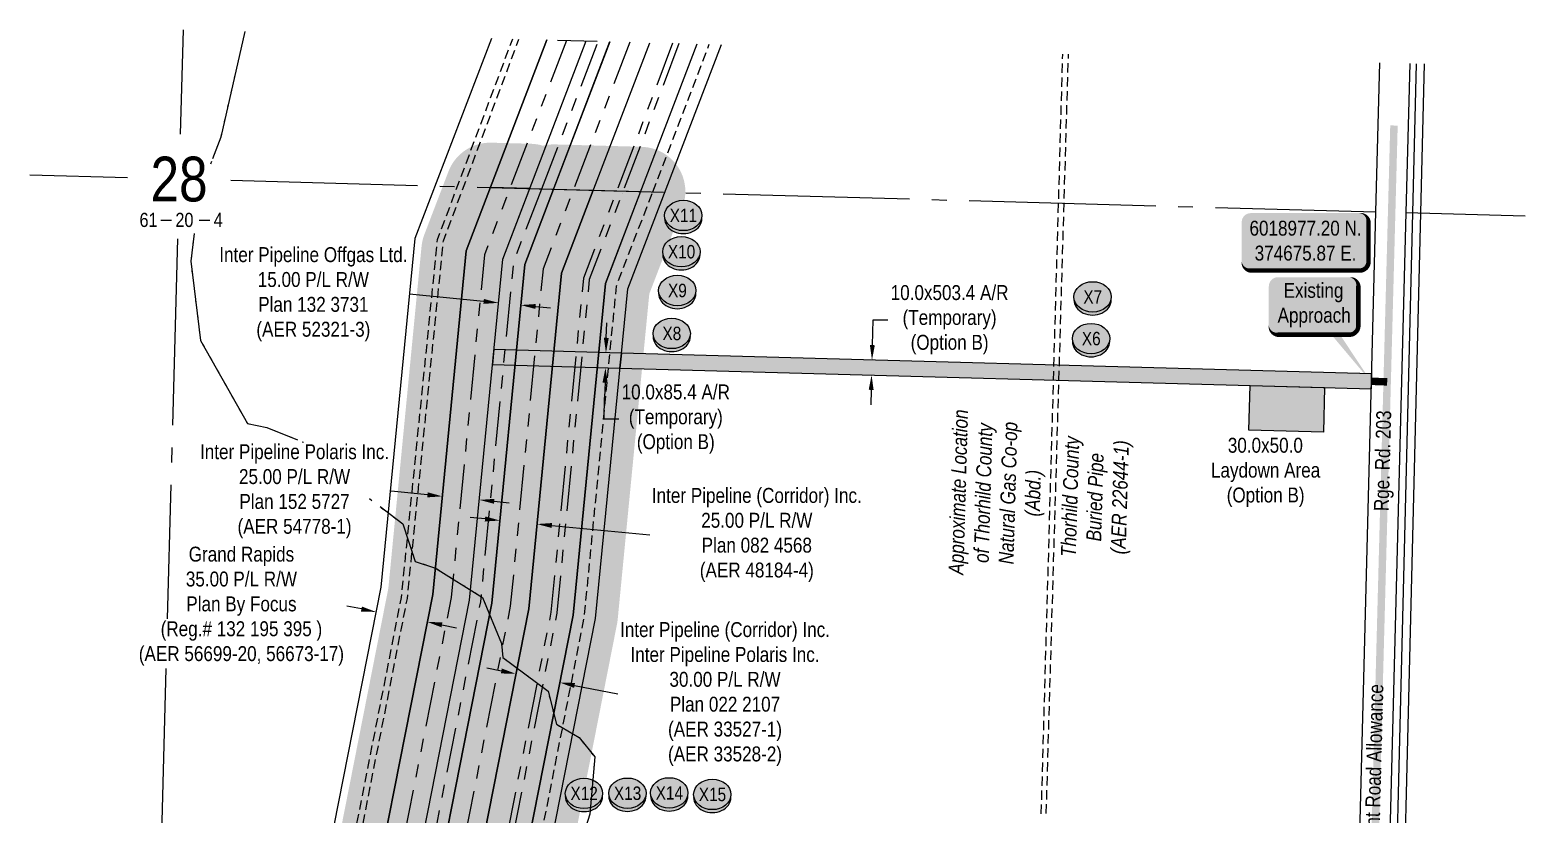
# Model space of a CAD drawing. Extents: x 372576 to 375735, y 6018185 to 6020650.
# Drawn here: x 373777 to 374779, y 6018687 to 6019213 of the extents above; entities that cross this region are included whole.
import ezdxf
from ezdxf.enums import TextEntityAlignment as Align

# ---------------------------------------------------------------- set-up
doc = ezdxf.new("R2010")
doc.units = 0
doc.header["$LTSCALE"] = 5
doc.header["$PDSIZE"] = 0.5
for name, pattern in [('foc-DRILLPATH', [14.75, 6, -1.75, 1.75, -1.75, 1.75, -1.75]), ('foc-QUARTERLINE', [33, 25, -3, 2, -3]), ('foc-WHEELTRACKS', [2, 0.4, -1.6]), ('UG_PIPE', [1.875, 1.25, -0.625])]:
    doc.linetypes.add(name, pattern=pattern)
doc.layers.get('Defpoints').update_dxf_attribs({"color": 9})
for name, color, linetype in [('10', 1, 'Continuous'), ('9', 3, 'Continuous'), ('AS-PIPE-UG', 44, 'UG_PIPE'), ('AS-PIPE-UG-T', 44, 'Continuous'), ('AS-ROADS', 254, 'Continuous'), ('C-RW', 13, 'Continuous'), ('DETAIL-T', 7, 'Continuous'), ('F-RW', 190, 'Continuous'), ('L-ROAD-T', 7, 'Continuous'), ('L-SEC', 7, 'Continuous'), ('L-SECLBL', 7, 'Continuous'), ('L-SECQ', 8, 'foc-QUARTERLINE'), ('P-BUFFER-H 30m', 51, 'Continuous'), ('P-CROSSINGS', 250, 'Continuous'), ('P-PDRILLPATH', 12, 'foc-DRILLPATH'), ('P-PROPOSED', 10, 'Continuous'), ('P-PROPOSED-T', 10, 'Continuous'), ('P-TEMP-BLUE', 146, 'Continuous'), ('P-TEMP-BLUE-T', 146, 'Continuous'), ('P-TEMP-H', 41, 'Continuous'), ('P-TEMP_ACCESS ROAD', 46, 'Continuous'), ('T-WATER-P3', 160, 'foc-WHEELTRACKS')]:
    doc.layers.add(name, color=color, linetype=linetype)
doc.layers.add('F-RW-T', color=190, linetype='Continuous', lineweight=9)
doc.layers.add('P-TEMP-T', color=46, linetype='Continuous', lineweight=18)
for name, color, linetype, true_color in [('P-REPAIR-BLUE-H', 7, 'Continuous', 0xa0d6fd), ('P-REPAIR-BROWN-H', 7, 'Continuous', 0xe7d5cf), ('P-REPAIR-GREEN-H', 7, 'Continuous', 0xd9ffb3), ('P-REPAIR-PURPLE-H', 7, 'Continuous', 0xeeddfd), ('P-TEMP-BLUE-H', 7, 'Continuous', 0x99e6ff)]:
    doc.layers.add(name, color=color, linetype=linetype, true_color=true_color)
doc.styles.add('175L', font='ARIALN.TTF', dxfattribs={"height": 20})
doc.styles.add('80', font='ARIALN.TTF', dxfattribs={"height": 10})
doc.styles.add('80CG', font='ARIALN.TTF', dxfattribs={"height": 10})
doc.styles.add('80L', font='ARIALN.TTF', dxfattribs={"height": 10})
doc.styles.add('Crossing', font='ARIALN.TTF', dxfattribs={"height": 10})
doc.styles.add('foc-LtypeFont', font='ARIALN.TTF', dxfattribs={"height": 7.35})
doc.styles.add('SIMPLEX', font='ARIALN.TTF')
doc.linetypes.add('foc-TOPO-flowdirection-NOLINE', pattern='A,0,[">",foc-LtypeFont,S=0.3,R=0,X=0,Y=-0.945],-20,[">",foc-LtypeFont,S=0.3,R=0,X=0,Y=-0.945],0', length=20)
doc.dimstyles.new('Compass 5 000', dxfattribs={"dimscale": 5, "dimtxt": 9, "dimasz": 2, "dimexe": 0.2, "dimexo": 0.0625, "dimgap": 0.5, "dimtad": 0, "dimtih": 1, "dimtoh": 1, "dimzin": 0, "dimdsep": 46, "dimtxsty": '80CG', "dimcen": 0.1, "dimse1": 1, "dimse2": 1, "dimclrd": 256, "dimclrt": 256, "dimaunit": 1, "dimadec": 4, "dimazin": 0, "dimtfac": 0.06, "dimtofl": 0, "dimtmove": 0, "dimatfit": 1, "dimfxl": 0.2, "dimtolj": 1, "dimtzin": 0, "dimlwd": -1, "dimarcsym": 0})

# ---------------------------------------------------------------- blocks, each defined once
blk = doc.blocks.new('*D429')
at = {"layer": 'Defpoints', "color": 0, "transparency": 16777216}
for p in [(374131.9, 6018775.3), (374096.5, 6018750.4), (374125.9, 6018744.6)]:
    blk.add_point(p, dxfattribs=at)
at = {"layer": 'P-PROPOSED-T', "color": 240, "transparency": 16777216}
for p, q in [((374092.7, 6018783), (374082.9, 6018785)), ((374141.7, 6018773.4), (374170.8, 6018767.6))]:
    blk.add_line(p, q, dxfattribs=at)
for points in [[(374093, 6018784.7), (374092.4, 6018781.4), (374102.5, 6018781.1)], [(374142.1, 6018775), (374141.4, 6018771.7), (374131.9, 6018775.3)]]:
    blk.add_solid(points, dxfattribs=at)
at = {"layer": 'P-PROPOSED-T', "transparency": 16777216, "insert": (374242.6, 6018767.6), "char_height": 10, "attachment_point": 5, "style": '80CG'}
blk.add_mtext('\\A1;Inter Pipeline (Corridor) Inc.\\PInter Pipeline Polaris Inc.\\P30.00 P/L R/W\\PPlan 022 2107\\P(AER 33527-1)\\P(AER 33528-2)', dxfattribs=at)
blk = doc.blocks.new('*D430')
at = {"layer": 'Defpoints', "color": 0, "transparency": 16777216}
for p in [(374091.3, 6018880.1), (374116.2, 6018877.7), (374116.6, 6018881.5)]:
    blk.add_point(p, dxfattribs=at)
at = {"layer": 'P-PROPOSED-T', "color": 240, "transparency": 16777216}
for p, q in [((374081.8, 6018884.9), (374071.8, 6018885.9)), ((374126.5, 6018880.6), (374192.1, 6018874.2))]:
    blk.add_line(p, q, dxfattribs=at)
for points in [[(374081.9, 6018886.6), (374081.6, 6018883.2), (374091.7, 6018883.9)], [(374126.7, 6018882.2), (374126.4, 6018878.9), (374116.6, 6018881.5)]]:
    blk.add_solid(points, dxfattribs=at)
at = {"layer": 'P-PROPOSED-T', "transparency": 16777216, "insert": (374263.9, 6018874.2), "char_height": 10, "attachment_point": 5, "style": '80CG'}
blk.add_mtext('\\A1;Inter Pipeline (Corridor) Inc.\\P25.00 P/L R/W\\PPlan 082 4568 \\P(AER 48184-4)', dxfattribs=at)
blk = doc.blocks.new('L-SECLBL')
at = {"layer": '9', "color": 7}
for p, q in [((-5.1, -27.8), (-12.3, -27.8)), ((20.7, -27.8), (13.5, -27.8))]:
    blk.add_line(p, q, dxfattribs=at)
at = {"layer": '10', "color": 2, "style": 'SIMPLEX'}
blk.add_attdef('SEC', text='', height=30, dxfattribs=at).set_placement((0, 0), align=Align.MIDDLE)
at = {"layer": '10', "color": 5, "style": '80L'}
blk.add_attdef('TWP', text='', height=9.5, dxfattribs=at).set_placement((-14.4, -27.4), align=Align.MIDDLE_RIGHT)
blk.add_attdef('RGE', text='', height=9.5, dxfattribs=at).set_placement((3.6, -27.4), align=Align.MIDDLE_CENTER)
blk.add_attdef('MER', text='', height=9.5, dxfattribs=at).set_placement((23.2, -27.4), align=Align.MIDDLE_LEFT)
blk = doc.blocks.new('*D431')
at = {"layer": 'Defpoints', "color": 0, "transparency": 16777216}
for p in [(374090.8, 6019029.8), (374086.8, 6018988.5), (374101.7, 6018987.1)]:
    blk.add_point(p, dxfattribs=at)
at = {"layer": 'P-PROPOSED-T', "color": 240, "transparency": 16777216}
for p, q in [((374080.8, 6019030.8), (374031.2, 6019035.6)), ((374115.7, 6019027.4), (374125.6, 6019026.4))]:
    blk.add_line(p, q, dxfattribs=at)
for points in [[(374081, 6019032.4), (374080.7, 6019029.1), (374090.8, 6019029.8)], [(374115.8, 6019029), (374115.5, 6019025.7), (374105.7, 6019028.3)]]:
    blk.add_solid(points, dxfattribs=at)
at = {"layer": 'P-PROPOSED-T', "transparency": 16777216, "insert": (373966.7, 6019035.6), "char_height": 10, "attachment_point": 5, "style": '80CG'}
blk.add_mtext('\\A1;Inter Pipeline Offgas Ltd.\\P15.00 P/L R/W^JPlan 132 3731\\P(AER 52321-3)', dxfattribs=at)
blk = doc.blocks.new('*D447')
at = {"layer": 'Defpoints', "color": 0, "transparency": 16777216}
for p in [(374341.1, 6018991.4), (374343.1, 6018991.4), (374342.9, 6018981.4)]:
    blk.add_point(p, dxfattribs=at)
at = {"layer": 'P-TEMP-T', "transparency": 16777216}
for p, q in [((374341.4, 6019001.4), (374341.8, 6019018.5)), ((374341.8, 6019018.5), (374351.8, 6019018.5)), ((374340.5, 6018971.4), (374340.3, 6018961.4))]:
    blk.add_line(p, q, dxfattribs=at)
for points in [[(374339.7, 6019001.5), (374343, 6019001.4), (374341.1, 6018991.4)], [(374338.9, 6018971.5), (374342.2, 6018971.4), (374340.8, 6018981.4)]]:
    blk.add_solid(points, dxfattribs=at)
at = {"layer": 'P-TEMP-T', "transparency": 16777216, "insert": (374393.1, 6019018.5), "char_height": 10, "attachment_point": 5, "style": '80CG'}
blk.add_mtext('\\A1;10.0x503.4 A/R\\P(Temporary)\\P(Option B)', dxfattribs=at)
blk = doc.blocks.new('*U457')
h = blk.add_hatch(color=255)
edge = h.paths.add_edge_path()
edge.add_line((-24, -20), (24, -20))
edge.add_arc((24, -14), 6, 270, 360)
edge.add_line((30, -14), (30, 12.5))
edge.add_arc((24, 12.5), 6, 0, 90)
edge.add_line((24, 18.5), (-24, 18.5))
edge.add_arc((-24, 12.5), 6, 90, 180)
edge.add_line((-30, 12.5), (-30, -14))
edge.add_arc((-24, -14), 6, 180, 270)
at = {"color": 1, "flags": 128}
blk.add_lwpolyline([(-24, -20, 3, 3, 0), (24, -20, 3, 3, 0.414214), (30, -14, 3, 3, 0), (30, 12.5, 3, 0, 0.414214), (24, 18.5, 0, 0, 0), (-24, 18.5, 0, 0, 0.414214), (-30, 12.5, 0, 0, 0), (-30, -14, 0, 3, 0.414214)], format="xyseb", close=True, dxfattribs=at)
for points in [[(-25.5, -11, 0, 7.5, 0), (0, 0, 0, 0, 0)], [(38.9, -52, 0, 7.5, 0), (0, 0, 0, 0, 0)]]:
    blk.add_lwpolyline(points, format="xyseb", dxfattribs=at)
at = {"color": 1, "style": '80'}
blk.add_attdef('ENTER_TEXT_001', (-26.8, -4.9), '', height=10, dxfattribs=at)
blk = doc.blocks.new('xing2')
h = blk.add_hatch(color=50)
h.dxf.hatch_style = 1
edge = h.paths.add_edge_path()
edge.add_ellipse((0, 0), major_axis=(-12.5, 0), ratio=0.816297, start_angle=0, end_angle=360)
h = blk.add_hatch(color=250)
h.dxf.hatch_style = 1
edge = h.paths.add_edge_path()
edge.add_ellipse((0, -2), major_axis=(-12.5, 0), ratio=0.816297, start_angle=0, end_angle=180)
edge.add_line((12.5, -2), (12.5, 0))
edge.add_ellipse((0, 0), major_axis=(-12.5, 0), ratio=0.816297, start_angle=0, end_angle=180, ccw=False)
edge.add_line((-12.5, 0), (-12.5, -2))
at = {"color": 250}
blk.add_ellipse((0, 0), major_axis=(-12.5, 0), ratio=0.816297, dxfattribs=at)
blk.add_ellipse((0, -2), major_axis=(-12.5, 0), ratio=0.816297, start_param=0, end_param=3.141593, dxfattribs=at)
at = {"color": 250, "style": 'Crossing'}
blk.add_attdef('CROSSING', text='', height=9, dxfattribs=at).set_placement((0.1, 0), align=Align.MIDDLE_CENTER)
at = {"color": 250, "style": 'Crossing', "flags": 1}
for tag, p in [('OWNER', (0.1, -12.5)), ('DESCRIPTION', (0.1, -25.8)), ('LOCATION', (0.1, -39.3)), ('DWG_REF', (0.1, -52.8))]:
    blk.add_attdef(tag, text='', height=9, dxfattribs=at).set_placement(p, align=Align.MIDDLE_CENTER)
blk = doc.blocks.new('*D460')
at = {"layer": 'Defpoints', "color": 0, "transparency": 16777216}
for p in [(374008.9, 6018823.4), (374008.7, 6018822.6), (374043.2, 6018816.6)]:
    blk.add_point(p, dxfattribs=at)
at = {"layer": 'F-RW-T', "transparency": 16777216}
for p, q in [((373998.9, 6018824.6), (373989.1, 6018826.5)), ((374052.9, 6018813.9), (374062.7, 6018812))]:
    blk.add_line(p, q, dxfattribs=at)
for points in [[(373999.3, 6018826.2), (373998.6, 6018822.9), (374008.7, 6018822.6)], [(374053.2, 6018815.6), (374052.6, 6018812.3), (374043.1, 6018815.9)]]:
    blk.add_solid(points, dxfattribs=at)
at = {"layer": 'F-RW-T', "transparency": 16777216, "insert": (373918.5, 6018826.5), "char_height": 10, "attachment_point": 5, "style": '80CG'}
blk.add_mtext('\\A1;Grand Rapids\\P35.00 P/L R/W\\PPlan By Focus\\P(Reg.# 132 195 395 )\\P(AER 56699-20, 56673-17)', dxfattribs=at)
blk = doc.blocks.new('*D461')
at = {"layer": 'Defpoints', "color": 0, "transparency": 16777216}
for p in [(374054.8, 6018918), (374079.7, 6018915.6), (374053.1, 6018900.1)]:
    blk.add_point(p, dxfattribs=at)
at = {"layer": 'P-PROPOSED-T', "color": 240, "transparency": 16777216}
for p, q in [((374043.1, 6018901.1), (374018.9, 6018903.5)), ((374087.9, 6018896.8), (374097.9, 6018895.8))]:
    blk.add_line(p, q, dxfattribs=at)
for points in [[(374043.3, 6018902.8), (374043, 6018899.4), (374053.1, 6018900.1)], [(374088.1, 6018898.4), (374087.8, 6018895.1), (374078, 6018897.7)]]:
    blk.add_solid(points, dxfattribs=at)
at = {"layer": 'P-PROPOSED-T', "transparency": 16777216, "insert": (373954.1, 6018903.5), "char_height": 10, "attachment_point": 5, "style": '80CG'}
blk.add_mtext('\\A1;Inter Pipeline Polaris Inc.\\P25.00 P/L R/W\\PPlan 152 5727\\P(AER 54778-1)', dxfattribs=at)
blk = doc.blocks.new('*D465')
at = {"layer": 'Defpoints', "color": 0, "transparency": 16777216}
for p in [(374087, 6018998.4), (374086.7, 6018988.4), (374162.5, 6018986.3)]:
    blk.add_point(p, dxfattribs=at)
at = {"layer": 'P-TEMP-BLUE-T', "transparency": 16777216}
for p, q in [((374163, 6019006.3), (374163.3, 6019016.3)), ((374162.2, 6018976.4), (374161.9, 6018966.4)), ((374161.5, 6018951.9), (374161.9, 6018966.4)), ((374171.5, 6018951.9), (374161.5, 6018951.9))]:
    blk.add_line(p, q, dxfattribs=at)
for points in [[(374161.4, 6019006.4), (374164.7, 6019006.3), (374162.8, 6018996.3)], [(374160.5, 6018976.4), (374163.9, 6018976.3), (374162.5, 6018986.3)]]:
    blk.add_solid(points, dxfattribs=at)
at = {"layer": 'P-TEMP-BLUE-T', "transparency": 16777216, "insert": (374209.6, 6018951.9), "char_height": 10, "attachment_point": 5, "style": '80CG'}
blk.add_mtext('\\A1;10.0x85.4 A/R\\P(Temporary)\\P(Option B)', dxfattribs=at)
blk = doc.blocks.new('*U471')
h = blk.add_hatch(color=254)
edge = h.paths.add_edge_path()
edge.add_line((-36.5, -20), (36.5, -20))
edge.add_arc((36.5, -14), 6, 270, 360)
edge.add_line((42.5, -14), (42.5, 12.5))
edge.add_arc((36.5, 12.5), 6, 0, 90)
edge.add_line((36.5, 18.5), (-36.5, 18.5))
edge.add_arc((-36.5, 12.5), 6, 90, 180)
edge.add_line((-42.5, 12.5), (-42.5, -14))
edge.add_arc((-36.5, -14), 6, 180, 270)
at = {"color": 1, "flags": 128}
blk.add_lwpolyline([(-36.5, -20, 3, 3, 0), (36.5, -20, 3, 3, 0.414214), (42.5, -14, 3, 3, 0), (42.5, 12.5, 3, 0, 0.414214), (36.5, 18.5, 0, 0, 0), (-36.5, 18.5, 0, 0, 0.414214), (-42.5, 12.5, 0, 0, 0), (-42.5, -14, 0, 3, 0.414214)], format="xyseb", close=True, dxfattribs=at)
blk.add_lwpolyline([(-25.1, -4.9, 0, 10, 0), (0, 0, 5, 5, 0)], format="xyseb", dxfattribs=at)
at = {"color": 1, "style": '80'}
blk.add_attdef('ENTER_TEXT_001', (-36, -5), '', height=10, dxfattribs=at)

msp = doc.modelspace()

# ---------------------------------------------------------------- hatches: boundary and pattern name
at = {"layer": 'P-BUFFER-H 30m'}
h = msp.add_hatch(color=256, dxfattribs=at)
h.dxf.hatch_style = 1
h.paths.add_polyline_path([(374191.856, 6019035.826), (374214.052, 6019093.625, 0.51740438), (374186.872, 6019134.369), (374155.073, 6019135.245, 0.00065896), (374154.994, 6019135.247), (374128.48, 6019135.978, 0.06713791), (374120.505, 6019135.126, 0.06713693), (374112.589, 6019136.416), (374086.105, 6019137.146, 0.3184906), (374057.255, 6019117.867), (374041.053, 6019075.471, 0.06716441), (374039.217, 6019067.66), (374016.977, 6018838.548), (373963.159, 6018565.481), (373846.192, 6018355.912, 0.12079888), (373842.4, 6018342.137), (373841.452, 6018308.537, 0.4143481), (373870.608, 6018277.702), (373895.598, 6018277.009), (373910.592, 6018276.593, 0.41407904), (373941.413, 6018305.735), (373941.876, 6018322.162), (374001.482, 6018428.957), (374003.503, 6018302.714, 0.40145821), (374032.667, 6018273.205), (374057.681, 6018272.511), (374057.681, 6018272.511), (374087.698, 6018271.678, 0.42708501), (374118.527, 6018302.147), (374114.825, 6018533.434), (374170.235, 6018814.579, 0.02446185), (374170.661, 6018817.482)])
h.paths.add_polyline_path([(374140.801, 6018820.38), (374084.778, 6018536.124), (374088.53, 6018301.667), (374058.513, 6018302.5), (374033.499, 6018303.194), (374029.692, 6018541.056), (373912.095, 6018330.36), (373911.425, 6018306.581), (373896.43, 6018306.997), (373871.44, 6018307.691), (373872.388, 6018341.291), (373991.673, 6018555.013), (374046.695, 6018834.187), (374069.077, 6019064.762), (374085.278, 6019107.158), (374111.763, 6019106.428), (374127.653, 6019105.99), (374154.246, 6019105.257), (374186.046, 6019104.38), (374162.39, 6019042.779)], flags=16)
at = {"layer": 'P-REPAIR-BLUE-H'}
h = msp.add_hatch(color=256, dxfattribs=at)
h.dxf.hatch_style = 1
h.paths.add_polyline_path([(374186.046, 6019104.38), (374162.39, 6019042.779), (374140.801, 6018820.38), (374084.778, 6018536.124), (374088.53, 6018301.667), (374058.513, 6018302.5), (374054.731, 6018538.814), (374111.084, 6018824.74), (374132.923, 6019049.731), (374154.246, 6019105.257)])
at = {"layer": 'P-REPAIR-BROWN-H'}
h = msp.add_hatch(color=256, dxfattribs=at)
h.dxf.hatch_style = 1
h.paths.add_polyline_path([(373871.44, 6018307.691), (373896.43, 6018306.997), (373897.205, 6018334.459), (374015.435, 6018546.29), (374071.46, 6018830.554), (374093.634, 6019058.989), (374111.763, 6019106.428), (374085.278, 6019107.158), (374069.077, 6019064.762), (374046.695, 6018834.187), (373991.673, 6018555.013), (373872.388, 6018341.291)])
at = {"layer": 'P-REPAIR-GREEN-H'}
h = msp.add_hatch(color=256, dxfattribs=at)
h.dxf.hatch_style = 1
h.paths.add_polyline_path([(374111.763, 6019106.428), (374127.653, 6019105.99), (374108.368, 6019055.525), (374086.319, 6018828.374), (374029.692, 6018541.056), (373912.095, 6018330.36), (373911.425, 6018306.581), (373896.43, 6018306.997), (373897.205, 6018334.459), (374015.435, 6018546.29), (374071.46, 6018830.554), (374093.634, 6019058.989)])
at = {"layer": 'P-REPAIR-PURPLE-H'}
h = msp.add_hatch(color=256, dxfattribs=at)
h.dxf.hatch_style = 1
h.paths.add_polyline_path([(374154.246, 6019105.257), (374132.923, 6019049.731), (374111.084, 6018824.74), (374054.731, 6018538.814), (374058.513, 6018302.5), (374033.499, 6018303.194), (374029.692, 6018541.056), (374086.319, 6018828.374), (374108.368, 6019055.525), (374127.653, 6019105.99)])
at = {"layer": 'P-TEMP-BLUE-H'}
h = msp.add_hatch(color=256, dxfattribs=at)
h.dxf.hatch_style = 1
h.paths.add_polyline_path([(374173.166, 6018996.056), (374087.754, 6018998.41), (374086.785, 6018988.433), (374172.197, 6018986.079)])
at = {"layer": 'P-TEMP-H'}
h = msp.add_hatch(color=256, dxfattribs=at)
h.dxf.hatch_style = 1
h.paths.add_polyline_path([(374173.166, 6018996.056), (374172.197, 6018986.079), (374675.752, 6018972.199), (374675.994, 6018982.196)])
h = msp.add_hatch(color=256, dxfattribs=at)
h.dxf.hatch_style = 1
h.paths.add_polyline_path([(374644.458, 6018973.062), (374643.632, 6018943.073), (374593.651, 6018944.451), (374594.477, 6018974.439)])

# ---------------------------------------------------------------- linework, layer by layer
at = {"layer": 'AS-PIPE-UG', "flags": 128}
for points in [[(373850.048, 6018208.246), (373852.732, 6018348.521), (373972.61, 6018562.299), (374025.748, 6018832.231), (374049.951, 6019072.323), (374100.295, 6019206.689)], [(373854.046, 6018208.135), (373856.712, 6018347.441), (373976.411, 6018560.9), (374029.709, 6018831.643), (374053.879, 6019071.405), (374104.523, 6019206.573)], [(374194.123, 6019104.158), (374232.021, 6019203.079)], [(374454.563, 6018687.221), (374468.95, 6019196.586)], [(374457.891, 6018687.517), (374472.772, 6019196.482)], [(374096.155, 6018301.455), (374092.41, 6018535.441), (374148.35, 6018819.273), (374169.874, 6019041.013), (374194.123, 6019104.158)]]:
    msp.add_lwpolyline(points, dxfattribs=at)
at = {"layer": 'AS-ROADS', "const_width": 5, "flags": 128}
for points in [[(374666.325, 6018221.456), (374690.919, 6019148.657)], [(374675.873, 6018977.198), (374686.372, 6018976.808)]]:
    msp.add_lwpolyline(points, dxfattribs=at)
at = {"layer": 'C-RW', "flags": 128}
for points in [[(374123.075, 6019206.065), (374069.077, 6019064.762), (374046.695, 6018834.187), (373991.673, 6018555.013), (373872.385, 6018341.286), (373871.451, 6018307.69), (373896.43, 6018306.997), (373897.205, 6018334.459), (374015.435, 6018546.29), (374071.46, 6018830.554), (374093.634, 6019058.989), (374149.561, 6019205.339)], [(373896.43, 6018306.997), (373897.205, 6018334.459), (374015.435, 6018546.29), (374071.46, 6018830.554), (374093.634, 6019058.989), (374149.561, 6019205.339)], [(374033.499, 6018303.194), (374029.692, 6018541.056), (374086.319, 6018828.374), (374108.368, 6019055.525), (374165.73, 6019204.896)], [(374058.513, 6018302.5), (374054.731, 6018538.814), (374111.084, 6018824.74), (374132.923, 6019049.731), (374192.231, 6019204.17)], [(374088.53, 6018301.667), (374084.778, 6018536.124), (374140.801, 6018820.38), (374162.39, 6019042.779), (374224.032, 6019203.298)]]:
    msp.add_lwpolyline(points, dxfattribs=at)
at = {"layer": 'F-RW', "flags": 128}
for points in [[(374085.995, 6019207.081), (374034.697, 6019072.844), (374012.024, 6018839.274), (373958.407, 6018567.225), (373837.637, 6018350.844), (373836.465, 6018308.661), (373871.451, 6018307.69), (373872.385, 6018341.286), (373991.673, 6018555.013), (374046.695, 6018834.187), (374069.077, 6019064.762), (374123.075, 6019206.065)], [(373911.425, 6018306.581), (373912.095, 6018330.36), (374029.692, 6018541.056), (374086.319, 6018828.374), (374108.368, 6019055.525), (374165.453, 6019204.903)], [(374103.779, 6018301.244), (374100.042, 6018534.758), (374155.898, 6018818.165), (374177.358, 6019039.247), (374240.187, 6019202.855)], [(374683.741, 6018284.92), (374703.638, 6019090.148), (374706.094, 6019190.088)], [(374711.114, 6019189.95), (374708.682, 6019090.015), (374688.741, 6018284.821), (374683.741, 6018284.92)]]:
    msp.add_lwpolyline(points, dxfattribs=at)
at = {"layer": 'L-SEC'}
for p, q in [((374678.832, 6019090.797), (374681.539, 6019190.76)), ((374701.643, 6019190.21), (374698.936, 6019090.262)), ((374657.928, 6018285.867), (374678.832, 6019090.797)), ((374698.936, 6019090.262), (374678.032, 6018285.342))]:
    msp.add_line(p, q, dxfattribs=at)
at = {"layer": 'L-SECQ'}
for p, q in [((373879.404, 6019212.742), (373877.521, 6019142.769)), ((373776.74, 6019115.662), (373842.231, 6019113.857)), ((373911.45, 6019111.949), (374678.832, 6019090.797)), ((374698.936, 6019090.262), (374778.797, 6019088.135)), ((373875.637, 6019072.795), (373868.778, 6018817.963)), ((373867.88, 6018784.587), (373855.055, 6018308.145))]:
    msp.add_line(p, q, dxfattribs=at)
at = {"layer": 'P-PDRILLPATH', "flags": 128}
for points in [[(374136.33, 6019205.702), (374098.52, 6019106.793), (374081.355, 6019061.876), (374059.078, 6018832.371), (374003.554, 6018550.652), (373884.796, 6018337.875), (373883.935, 6018307.344), (373881.213, 6018207.381)], [(374178.698, 6019204.54), (374140.997, 6019105.622), (374120.646, 6019052.628), (374098.701, 6018826.557), (374042.212, 6018539.935), (374046.006, 6018302.847), (374047.265, 6018202.773)], [(374119.797, 6019106.206), (374157.595, 6019205.119)], [(374207.493, 6019203.751), (374170.146, 6019104.819), (374147.656, 6019046.255), (374125.943, 6018822.56), (374069.755, 6018537.469), (374073.522, 6018302.083), (374074.011, 6018202.031)], [(373903.927, 6018306.789), (373904.65, 6018332.409), (374022.564, 6018543.673), (374078.889, 6018829.464), (374101.002, 6019057.263), (374119.797, 6019106.206)]]:
    msp.add_lwpolyline(points, dxfattribs=at)
msp.add_lwpolyline([(374211.725, 6019203.635), (374173.886, 6019103.401, -0.0014236), (374173.882, 6019103.39), (374151.585, 6019045.328), (374129.914, 6018822.076, -0.02446185), (374129.886, 6018821.883), (374073.761, 6018537.111), (374077.522, 6018302.136, -0.00277935), (374077.522, 6018302.114), (374078.011, 6018201.92)], format="xyb", dxfattribs=at)
at = {"layer": 'P-PROPOSED', "flags": 128}
msp.add_lwpolyline([(374130.408, 6019205.952), (374157.002, 6019205.219)], dxfattribs=at)
for points in [[(373871.44, 6018307.691), (373896.43, 6018306.997), (373897.205, 6018334.459), (374015.435, 6018546.29), (374071.46, 6018830.554), (374093.634, 6019058.989), (374111.763, 6019106.428), (374085.278, 6019107.158), (374069.077, 6019064.762), (374046.695, 6018834.187), (373991.673, 6018555.013), (373872.388, 6018341.291)], [(374111.763, 6019106.428), (374127.653, 6019105.99), (374108.368, 6019055.525), (374086.319, 6018828.374), (374029.692, 6018541.056), (373912.095, 6018330.36), (373911.425, 6018306.581), (373896.43, 6018306.997), (373897.205, 6018334.459), (374015.435, 6018546.29), (374071.46, 6018830.554), (374093.634, 6019058.989), (374111.763, 6019106.428)], [(374154.246, 6019105.257), (374132.923, 6019049.731), (374111.084, 6018824.74), (374054.731, 6018538.814), (374058.513, 6018302.5), (374033.499, 6018303.194), (374029.692, 6018541.056), (374086.319, 6018828.374), (374108.368, 6019055.525), (374127.653, 6019105.99), (374127.653, 6019105.99)], [(374186.046, 6019104.38), (374162.39, 6019042.779), (374140.801, 6018820.38), (374084.778, 6018536.124), (374088.53, 6018301.667), (374058.513, 6018302.5), (374054.731, 6018538.814), (374111.084, 6018824.74), (374132.923, 6019049.731), (374154.246, 6019105.257)]]:
    msp.add_lwpolyline(points, close=True, dxfattribs=at)
at = {"layer": 'P-TEMP-BLUE', "flags": 128}
msp.add_lwpolyline([(374172.197, 6018986.079), (374173.166, 6018996.056), (374087.754, 6018998.41), (374086.785, 6018988.433)], close=True, dxfattribs=at)
at = {"layer": 'P-TEMP_ACCESS ROAD', "flags": 128}
for points in [[(374173.166, 6018996.056), (374172.197, 6018986.079), (374675.752, 6018972.199), (374675.994, 6018982.196)], [(374644.458, 6018973.062), (374643.632, 6018943.073), (374593.651, 6018944.451), (374594.477, 6018974.439)]]:
    msp.add_lwpolyline(points, close=True, dxfattribs=at)
at = {"layer": 'T-WATER-P3', "flags": 128}
for points in [[(373920.717, 6019211.61), (373904.619, 6019140.94), (373895.914, 6019117.529)], [(373886.26, 6019071.18), (373884.53, 6019057.734), (373891.148, 6019004.486), (373922.535, 6018948.816), (373935.457, 6018946.277), (373960.013, 6018936.42)], [(374004.244, 6018898.579), (374026.674, 6018881.665), (374034.979, 6018856.446), (374048.662, 6018852.023), (374080.116, 6018832.257), (374092.726, 6018801.546), (374093.679, 6018792.044), (374124.008, 6018769.453), (374129.613, 6018747.381), (374144.778, 6018738.408), (374155.289, 6018725.39), (374151.947, 6018687.08), (374143.841, 6018660.918), (374147.302, 6018626.824), (374142.751, 6018615.993), (374130.493, 6018598.839), (374129.854, 6018576.434), (374125.533, 6018565.668), (374120.553, 6018533.629), (374121.377, 6018524.302), (374115.272, 6018506.526), (374142.843, 6018475.112), (374159.003, 6018428.412), (374170.883, 6018403.043), (374171.192, 6018401.712)]]:
    msp.add_lwpolyline(points, dxfattribs=at)
at = {"layer": 'T-WATER-P3', "linetype": 'foc-TOPO-flowdirection-NOLINE', "flags": 128}
for points in [[(373920.717, 6019211.61), (373904.619, 6019140.94), (373899.196, 6019126.356)], [(373886.917, 6019076.283), (373884.53, 6019057.734), (373891.148, 6019004.486), (373922.535, 6018948.816), (373935.457, 6018946.277), (373956.098, 6018937.992)], [(374011.402, 6018893.181), (374026.674, 6018881.665), (374034.979, 6018856.446), (374048.662, 6018852.023), (374080.116, 6018832.257), (374092.726, 6018801.546), (374093.679, 6018792.044), (374124.008, 6018769.453), (374129.613, 6018747.381), (374144.778, 6018738.408), (374155.289, 6018725.39), (374151.947, 6018687.08), (374143.841, 6018660.918), (374147.302, 6018626.824), (374142.751, 6018615.993), (374130.493, 6018598.839), (374129.854, 6018576.434), (374125.533, 6018565.668), (374120.553, 6018533.629), (374121.377, 6018524.302), (374115.272, 6018506.526), (374142.843, 6018475.112), (374159.003, 6018428.412), (374168.743, 6018407.613)]]:
    msp.add_lwpolyline(points, dxfattribs=at)

# ---------------------------------------------------------------- block references
ref = msp.add_blockref('*U457', (374637.051, 6019028.429))
ref.add_attrib('ENTER_TEXT_001', 'Existing', (374616.935, 6019033.151), dxfattribs={"color": 1, "height": 10, "style": '80'})
ref.add_attrib('ENTER_TEXT_002', 'Approach', (374612.928, 6019016.484), dxfattribs={"color": 1, "height": 10, "style": '80'})
at = {"layer": 'DETAIL-T', "color": 3}
ref = msp.add_blockref('*U471', (374631.389, 6019071.419), dxfattribs=at)
ref.add_attrib('ENTER_TEXT_001', '6018977.20 N.', (374594.094, 6019074.838), dxfattribs={"layer": '0', "color": 1, "height": 10, "style": '80'})
ref.add_attrib('ENTER_TEXT_002', '374675.87 E.', (374597.569, 6019058.13), dxfattribs={"layer": '0', "color": 1, "height": 10, "style": '80'})
at = {"layer": 'L-SECLBL', "color": 6}
msp.add_blockref('L-SECLBL', (373876.699, 6019112.779), dxfattribs=at).add_auto_attribs({'SEC': '28', 'TWP': '61', 'RGE': '20', 'MER': '4'})
at = {"layer": 'P-CROSSINGS', "color": 3}
for p, values in [((374214.616, 6019088.372), {'CROSSING': 'X11'}), ((374213.36, 6019064.07), {'CROSSING': 'X10'}), ((374210.592, 6019038.082), {'CROSSING': 'X9'}), ((374488.94, 6019033.772), {'CROSSING': 'X7'}), ((374206.868, 6019009.277), {'CROSSING': 'X8'}), ((374487.933, 6019005.827), {'CROSSING': 'X6'}), ((374148.075, 6018700.961), {'CROSSING': 'X12'}), ((374177.193, 6018701.08), {'CROSSING': 'X13'}), ((374205.212, 6018701.298), {'CROSSING': 'X14'}), ((374234.081, 6018700.285), {'CROSSING': 'X15'})]:
    msp.add_blockref('xing2', p, dxfattribs=at).add_auto_attribs(values)

# ---------------------------------------------------------------- texts
at = {"layer": 'AS-PIPE-UG-T', "char_height": 10, "attachment_point": 1, "style": '80L'}
for s, width, insert, rotation in [('\\pi2.7567;{\\fArial Narrow|b0|i1|c0|p34;Approximate Location \\P\\pi11.15;of Thorhild County \\P\\pi10.669;Natural Gas Co-op\\P\\pi43.241;(Abd.)}', 116.04551, (374392.292, 6018844.977), 88.382123), ('\\pi7.5644;{\\fArial Narrow|b0|i1|c0|p34;Thorhild County\\P\\pi18.414;Buried Pipe\\P\\pi10.249;(AER 22644-1)}', 95.26522, (374467.468, 6018852.155), 88.325243)]:
    msp.add_mtext_dynamic_manual_height_columns(s, width=width, gutter_width=50, heights=[0], dxfattribs=dict(at, insert=insert, rotation=rotation))
at = {"layer": 'L-ROAD-T', "style": '80L'}
msp.add_text('Government Road Allowance', height=10, rotation=88.512354, dxfattribs=at).set_placement((374676.914, 6018699.753), align=Align.MIDDLE_CENTER)
at = {"layer": 'L-ROAD-T', "insert": (374677.392, 6018890.321), "char_height": 10, "attachment_point": 1, "rotation": 88.512354, "style": '80L'}
msp.add_mtext_dynamic_manual_height_columns('Rge. Rd. 203', width=70.38466, gutter_width=50, heights=[0], dxfattribs=at)
at = {"layer": 'P-TEMP-T', "insert": (374563.949, 6018939.337), "char_height": 10, "attachment_point": 1, "style": '175L'}
msp.add_mtext_dynamic_manual_height_columns('\\pi15.615;30.0x50.0\\P\\pi4.3122;Laydown Area\\P\\pi14.854;(Option B)', width=80.53437, gutter_width=100, heights=[0], dxfattribs=at)

# ---------------------------------------------------------------- dimensions: what is measured, and where the dimension line sits
at = {"layer": 'F-RW-T', "color": 3}
dim = msp.add_aligned_dim(p1=(374043.231, 6018816.61), p2=(374008.891, 6018823.378), distance=0.763, text='Grand Rapids\\P35.00 P/L R/W\\PPlan By Focus\\P(Reg.# 132 195 395 )\\P(AER 56699-20, 56673-17)', dimstyle='Compass 5 000', dxfattribs=at)
dim.commit()
dim.dimension.update_dxf_attribs({"geometry": '*D460', "text_midpoint": (373918.538, 6018826.497)})
at = {"layer": 'P-PROPOSED-T'}
for base, p1, p2, angle, text, picture, middle in [((374090.8, 6019029.796), (374101.712, 6018987.055), (374086.792, 6018988.503), 174.455715, 'Inter Pipeline Offgas Ltd.\\P15.00 P/L R/W^JPlan 132 3731\\P(AER 52321-3)', '*D431', (373966.679, 6019035.581)), ((374053.097, 6018900.136), (374079.715, 6018915.599), (374054.832, 6018918.014), 174.455715, 'Inter Pipeline Polaris Inc.\\P25.00 P/L R/W\\PPlan 152 5727\\P(AER 54778-1)', '*D461', (373954.117, 6018903.451)), ((374116.595, 6018881.522), (374091.339, 6018880.088), (374116.222, 6018877.672), 354.455715, 'Inter Pipeline (Corridor) Inc.\\P25.00 P/L R/W\\PPlan 082 4568 \\P(AER 48184-4)', '*D430', (374263.892, 6018874.195)), ((374131.92, 6018775.315), (374096.482, 6018750.415), (374125.871, 6018744.623), 348.85059, 'Inter Pipeline (Corridor) Inc.\\PInter Pipeline Polaris Inc.\\P30.00 P/L R/W\\PPlan 022 2107\\P(AER 33527-1)\\P(AER 33528-2)', '*D429', (374242.64, 6018767.647))]:
    dim = msp.add_linear_dim(base=base, p1=p1, p2=p2, angle=angle, text=text, dimstyle='Compass 5 000', override={"dimclrd": 240}, dxfattribs=at)
    dim.commit()
    dim.dimension.update_dxf_attribs({"geometry": picture, "text_midpoint": middle, "dimtype": 161})
at = {"layer": 'P-TEMP-BLUE-T', "color": 3}
dim = msp.add_linear_dim(base=(374162.485, 6018986.347), p1=(374087.019, 6018998.431), p2=(374086.743, 6018988.435), angle=268.421097, text='10.0x85.4 A/R\\P(Temporary)\\P(Option B)', dimstyle='Compass 5 000', override={"dimtmove": 1}, dxfattribs=at)
dim.commit()
dim.dimension.update_dxf_attribs({"geometry": '*D465', "text_midpoint": (374183.737, 6018951.874), "dimtype": 161})
at = {"layer": 'P-TEMP-T', "color": 3}
dim = msp.add_linear_dim(base=(374341.077, 6018991.428), p1=(374342.863, 6018981.375), p2=(374343.138, 6018991.371), angle=88.421097, text='10.0x503.4 A/R\\P(Temporary)\\P(Option B)', dimstyle='Compass 5 000', dxfattribs=at)
dim.commit()
dim.dimension.update_dxf_attribs({"geometry": '*D447', "text_midpoint": (374393.119, 6019018.479), "dimtype": 161})

doc.saveas('drawing.dxf')
